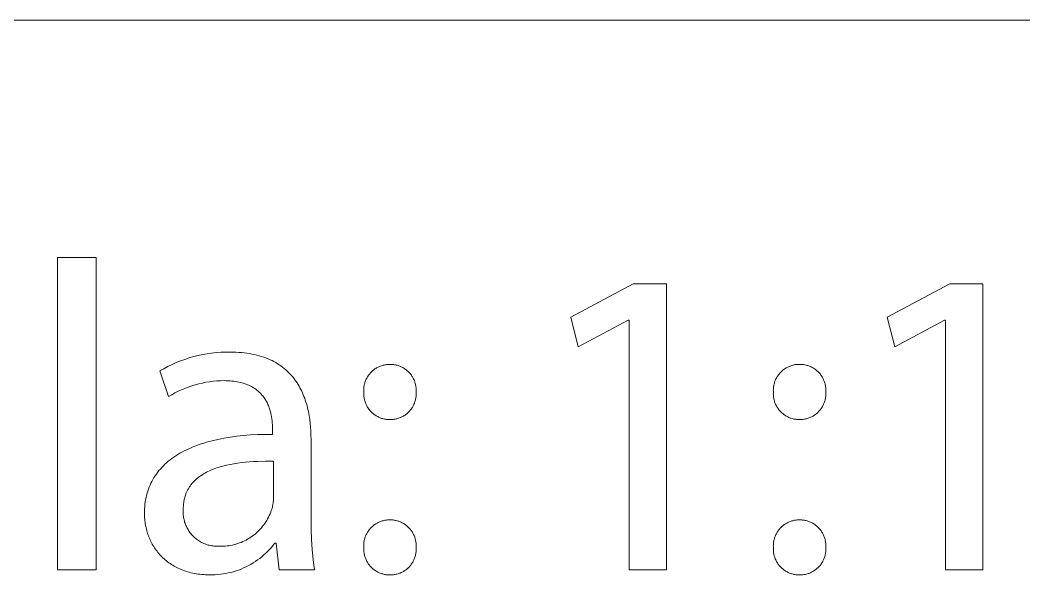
# Model space of a CAD drawing. Header units: millimetres. Extents: x -1283 to 2747, y -259 to 2557.
# Drawn here: x 2472.6 to 2564.6, y -84.3 to -33.4 of the extents above; entities that cross this region are included whole.
import ezdxf

# ---------------------------------------------------------------- set-up
doc = ezdxf.new("R2010")
doc.units = ezdxf.units.MM
doc.header["$MEASUREMENT"] = 0
doc.layers.add('Domyślny', color=7, linetype='Continuous', true_color=0x000000)

msp = doc.modelspace()

# ---------------------------------------------------------------- linework, layer by layer
at = {"layer": 'Domyślny', "color": 18, "lineweight": 15, "true_color": 0x000000}
for p, q in [((1223.933, -33.407), (2746.981, -33.407)), ((2476.013, -55.159), (2479.569, -55.159)), ((2476.013, -83.812), (2476.013, -55.159)), ((2479.569, -55.159), (2479.569, -83.812)), ((2523.049, -60.648), (2528.767, -57.588)), ((2528.767, -57.588), (2531.8, -57.588)), ((2531.8, -57.588), (2531.8, -83.812)), ((2552.041, -60.648), (2557.758, -57.588)), ((2557.758, -57.588), (2560.791, -57.588)), ((2560.791, -57.588), (2560.791, -83.812)), ((2523.734, -63.372), (2523.049, -60.648)), ((2552.725, -63.372), (2552.041, -60.648)), ((2528.297, -60.903), (2523.734, -63.372)), ((2528.377, -60.903), (2528.297, -60.903)), ((2528.377, -83.812), (2528.377, -60.903)), ((2557.288, -60.903), (2552.725, -63.372)), ((2557.369, -60.903), (2557.288, -60.903)), ((2557.369, -83.812), (2557.369, -60.903)), ((2488.085, -64.374), (2488.489, -64.258)), ((2488.489, -64.258), (2488.896, -64.155)), ((2488.896, -64.155), (2489.306, -64.067)), ((2489.306, -64.067), (2489.719, -63.993)), ((2489.719, -63.993), (2490.135, -63.933)), ((2490.135, -63.933), (2490.552, -63.888)), ((2490.552, -63.888), (2490.971, -63.857)), ((2490.971, -63.857), (2491.391, -63.841)), ((2491.391, -63.841), (2491.81, -63.839)), ((2491.81, -63.839), (2492.087, -63.842)), ((2492.087, -63.842), (2492.357, -63.851)), ((2492.357, -63.851), (2492.621, -63.866)), ((2492.621, -63.866), (2492.878, -63.886)), ((2492.878, -63.886), (2493.129, -63.912)), ((2493.129, -63.912), (2493.374, -63.944)), ((2493.374, -63.944), (2493.612, -63.98)), ((2493.612, -63.98), (2493.844, -64.022)), ((2493.844, -64.022), (2494.071, -64.07)), ((2494.071, -64.07), (2494.291, -64.122)), ((2494.291, -64.122), (2494.506, -64.179)), ((2494.506, -64.179), (2494.714, -64.242)), ((2494.714, -64.242), (2494.917, -64.309)), ((2494.917, -64.309), (2495.114, -64.381)), ((2485.772, -65.36), (2486.143, -65.163)), ((2486.143, -65.163), (2486.52, -64.978)), ((2486.52, -64.978), (2486.903, -64.807)), ((2486.903, -64.807), (2487.292, -64.649)), ((2487.292, -64.649), (2487.686, -64.505)), ((2487.686, -64.505), (2488.085, -64.374)), ((2495.114, -64.381), (2495.306, -64.457)), ((2495.306, -64.457), (2495.492, -64.538)), ((2495.492, -64.538), (2495.672, -64.624)), ((2495.672, -64.624), (2495.847, -64.713)), ((2495.847, -64.713), (2496.017, -64.807)), ((2496.017, -64.807), (2496.181, -64.905)), ((2496.181, -64.905), (2496.34, -65.007)), ((2496.34, -65.007), (2496.494, -65.113)), ((2496.494, -65.113), (2496.643, -65.223)), ((2496.643, -65.223), (2496.787, -65.337)), ((2505.243, -65.297), (2505.314, -65.256)), ((2505.314, -65.256), (2505.387, -65.218)), ((2505.387, -65.218), (2505.461, -65.183)), ((2505.461, -65.183), (2505.536, -65.15)), ((2505.536, -65.15), (2505.612, -65.119)), ((2505.612, -65.119), (2505.689, -65.092)), ((2505.689, -65.092), (2505.767, -65.067)), ((2505.767, -65.067), (2505.846, -65.044)), ((2505.846, -65.044), (2505.926, -65.025)), ((2505.926, -65.025), (2506.006, -65.008)), ((2506.006, -65.008), (2506.087, -64.994)), ((2506.087, -64.994), (2506.168, -64.982)), ((2506.168, -64.982), (2506.249, -64.974)), ((2506.249, -64.974), (2506.331, -64.968)), ((2506.331, -64.968), (2506.413, -64.965)), ((2506.413, -64.965), (2506.495, -64.965)), ((2506.495, -64.965), (2506.576, -64.966)), ((2506.576, -64.966), (2506.658, -64.97)), ((2506.658, -64.97), (2506.739, -64.976)), ((2506.739, -64.976), (2506.82, -64.985)), ((2506.82, -64.985), (2506.9, -64.997)), ((2506.9, -64.997), (2506.98, -65.012)), ((2506.98, -65.012), (2507.059, -65.03)), ((2507.059, -65.03), (2507.138, -65.05)), ((2507.138, -65.05), (2507.216, -65.073)), ((2507.216, -65.073), (2507.293, -65.098)), ((2507.293, -65.098), (2507.37, -65.126)), ((2507.37, -65.126), (2507.445, -65.157)), ((2507.445, -65.157), (2507.519, -65.19)), ((2507.519, -65.19), (2507.592, -65.226)), ((2507.592, -65.226), (2507.664, -65.265)), ((2507.664, -65.265), (2507.734, -65.306)), ((2542.774, -65.293), (2542.845, -65.253)), ((2542.845, -65.253), (2542.918, -65.215)), ((2542.918, -65.215), (2542.993, -65.179)), ((2542.993, -65.179), (2543.068, -65.146)), ((2543.068, -65.146), (2543.145, -65.116)), ((2543.145, -65.116), (2543.222, -65.089)), ((2543.222, -65.089), (2543.3, -65.064)), ((2543.3, -65.064), (2543.38, -65.042)), ((2543.38, -65.042), (2543.46, -65.022)), ((2543.46, -65.022), (2543.54, -65.006)), ((2543.54, -65.006), (2543.621, -64.992)), ((2543.621, -64.992), (2543.703, -64.981)), ((2543.703, -64.981), (2543.785, -64.973)), ((2543.785, -64.973), (2543.867, -64.968)), ((2543.867, -64.968), (2543.949, -64.965)), ((2543.949, -64.965), (2544.031, -64.965)), ((2544.031, -64.965), (2544.114, -64.967)), ((2544.114, -64.967), (2544.197, -64.971)), ((2544.197, -64.971), (2544.279, -64.978)), ((2544.279, -64.978), (2544.362, -64.988)), ((2544.362, -64.988), (2544.444, -65.001)), ((2544.444, -65.001), (2544.525, -65.017)), ((2544.525, -65.017), (2544.606, -65.036)), ((2544.606, -65.036), (2544.686, -65.057)), ((2544.686, -65.057), (2544.765, -65.081)), ((2544.765, -65.081), (2544.843, -65.108)), ((2544.843, -65.108), (2544.921, -65.138)), ((2544.921, -65.138), (2544.997, -65.17)), ((2544.997, -65.17), (2545.072, -65.205)), ((2545.072, -65.205), (2545.146, -65.242)), ((2545.146, -65.242), (2545.219, -65.283)), ((2545.219, -65.283), (2545.29, -65.325)), ((2485.409, -65.571), (2485.772, -65.36)), ((2486.201, -67.919), (2485.409, -65.571)), ((2496.787, -65.337), (2496.926, -65.454)), ((2496.926, -65.454), (2497.061, -65.575)), ((2497.061, -65.575), (2497.19, -65.699)), ((2497.19, -65.699), (2497.315, -65.827)), ((2497.315, -65.827), (2497.435, -65.958)), ((2497.435, -65.958), (2497.55, -66.092)), ((2497.55, -66.092), (2497.661, -66.229)), ((2504.349, -66.235), (2504.389, -66.163)), ((2504.389, -66.163), (2504.431, -66.093)), ((2504.431, -66.093), (2504.475, -66.024)), ((2504.475, -66.024), (2504.522, -65.956)), ((2504.522, -65.956), (2504.571, -65.89)), ((2504.571, -65.89), (2504.622, -65.826)), ((2504.622, -65.826), (2504.675, -65.764)), ((2504.675, -65.764), (2504.731, -65.704)), ((2504.731, -65.704), (2504.789, -65.645)), ((2504.789, -65.645), (2504.848, -65.589)), ((2504.848, -65.589), (2504.91, -65.535)), ((2504.91, -65.535), (2504.973, -65.483)), ((2504.973, -65.483), (2505.038, -65.433)), ((2505.038, -65.433), (2505.105, -65.385)), ((2505.105, -65.385), (2505.173, -65.34)), ((2505.173, -65.34), (2505.243, -65.297)), ((2507.734, -65.306), (2507.803, -65.349)), ((2507.803, -65.349), (2507.87, -65.394)), ((2507.87, -65.394), (2507.936, -65.442)), ((2507.936, -65.442), (2508, -65.492)), ((2508, -65.492), (2508.063, -65.544)), ((2508.063, -65.544), (2508.123, -65.599)), ((2508.123, -65.599), (2508.182, -65.655)), ((2508.182, -65.655), (2508.238, -65.714)), ((2508.238, -65.714), (2508.293, -65.774)), ((2508.293, -65.774), (2508.345, -65.836)), ((2508.345, -65.836), (2508.395, -65.9)), ((2508.395, -65.9), (2508.444, -65.966)), ((2508.444, -65.966), (2508.489, -66.033)), ((2508.489, -66.033), (2508.533, -66.102)), ((2508.533, -66.102), (2508.574, -66.172)), ((2508.574, -66.172), (2508.612, -66.243)), ((2541.875, -66.231), (2541.915, -66.159)), ((2541.915, -66.159), (2541.957, -66.089)), ((2541.957, -66.089), (2542.002, -66.02)), ((2542.002, -66.02), (2542.049, -65.952)), ((2542.049, -65.952), (2542.098, -65.887)), ((2542.098, -65.887), (2542.15, -65.822)), ((2542.15, -65.822), (2542.203, -65.76)), ((2542.203, -65.76), (2542.259, -65.7)), ((2542.259, -65.7), (2542.317, -65.641)), ((2542.317, -65.641), (2542.377, -65.585)), ((2542.377, -65.585), (2542.439, -65.531)), ((2542.439, -65.531), (2542.502, -65.479)), ((2542.502, -65.479), (2542.568, -65.429)), ((2542.568, -65.429), (2542.635, -65.381)), ((2542.635, -65.381), (2542.703, -65.336)), ((2542.703, -65.336), (2542.774, -65.293)), ((2545.29, -65.325), (2545.359, -65.37)), ((2545.359, -65.37), (2545.427, -65.418)), ((2545.427, -65.418), (2545.494, -65.467)), ((2545.494, -65.467), (2545.558, -65.519)), ((2545.558, -65.519), (2545.621, -65.574)), ((2545.621, -65.574), (2545.682, -65.63)), ((2545.682, -65.63), (2545.74, -65.689)), ((2545.74, -65.689), (2545.797, -65.749)), ((2545.797, -65.749), (2545.852, -65.811)), ((2545.852, -65.811), (2545.904, -65.876)), ((2545.904, -65.876), (2545.954, -65.942)), ((2545.954, -65.942), (2546.002, -66.01)), ((2546.002, -66.01), (2546.047, -66.079)), ((2546.047, -66.079), (2546.09, -66.15)), ((2546.09, -66.15), (2546.13, -66.222)), ((2488.006, -67.045), (2487.693, -67.165)), ((2488.323, -66.936), (2488.006, -67.045)), ((2488.643, -66.838), (2488.323, -66.936)), ((2488.967, -66.751), (2488.643, -66.838)), ((2489.293, -66.675), (2488.967, -66.751)), ((2489.621, -66.61), (2489.293, -66.675)), ((2489.952, -66.557), (2489.621, -66.61)), ((2490.284, -66.515), (2489.952, -66.557)), ((2490.618, -66.484), (2490.284, -66.515)), ((2490.952, -66.464), (2490.618, -66.484)), ((2491.287, -66.456), (2490.952, -66.464)), ((2491.472, -66.459), (2491.287, -66.456)), ((2491.652, -66.465), (2491.472, -66.459)), ((2491.826, -66.475), (2491.652, -66.465)), ((2491.996, -66.49), (2491.826, -66.475)), ((2492.161, -66.508), (2491.996, -66.49)), ((2492.321, -66.53), (2492.161, -66.508)), ((2492.476, -66.555), (2492.321, -66.53)), ((2492.626, -66.585), (2492.476, -66.555)), ((2492.772, -66.618), (2492.626, -66.585)), ((2492.913, -66.654), (2492.772, -66.618)), ((2493.05, -66.693), (2492.913, -66.654)), ((2493.182, -66.736), (2493.05, -66.693)), ((2493.31, -66.782), (2493.182, -66.736)), ((2493.434, -66.83), (2493.31, -66.782)), ((2493.553, -66.882), (2493.434, -66.83)), ((2493.668, -66.937), (2493.553, -66.882)), ((2493.779, -66.994), (2493.668, -66.937)), ((2493.887, -67.054), (2493.779, -66.994)), ((2493.99, -67.116), (2493.887, -67.054)), ((2494.089, -67.181), (2493.99, -67.116)), ((2497.661, -66.229), (2497.767, -66.369)), ((2497.767, -66.369), (2497.869, -66.512)), ((2497.869, -66.512), (2497.967, -66.658)), ((2497.967, -66.658), (2498.061, -66.806)), ((2498.061, -66.806), (2498.15, -66.957)), ((2498.15, -66.957), (2498.236, -67.111)), ((2498.236, -67.111), (2498.317, -67.267)), ((2504.08, -67.174), (2504.088, -67.092)), ((2504.088, -67.092), (2504.098, -67.011)), ((2504.098, -67.011), (2504.111, -66.93)), ((2504.111, -66.93), (2504.127, -66.85)), ((2504.127, -66.85), (2504.145, -66.77)), ((2504.145, -66.77), (2504.166, -66.691)), ((2504.166, -66.691), (2504.19, -66.612)), ((2504.19, -66.612), (2504.217, -66.535)), ((2504.217, -66.535), (2504.246, -66.458)), ((2504.246, -66.458), (2504.278, -66.382)), ((2504.278, -66.382), (2504.312, -66.308)), ((2504.312, -66.308), (2504.349, -66.235)), ((2508.612, -66.243), (2508.649, -66.316)), ((2508.649, -66.316), (2508.682, -66.39)), ((2508.682, -66.39), (2508.713, -66.465)), ((2508.713, -66.465), (2508.742, -66.542)), ((2508.742, -66.542), (2508.767, -66.619)), ((2508.767, -66.619), (2508.79, -66.697)), ((2508.79, -66.697), (2508.811, -66.775)), ((2508.811, -66.775), (2508.829, -66.855)), ((2508.829, -66.855), (2508.844, -66.935)), ((2508.844, -66.935), (2508.856, -67.015)), ((2508.856, -67.015), (2508.865, -67.096)), ((2508.865, -67.096), (2508.872, -67.177)), ((2541.604, -67.173), (2541.611, -67.091)), ((2541.611, -67.091), (2541.621, -67.01)), ((2541.621, -67.01), (2541.634, -66.928)), ((2541.634, -66.928), (2541.65, -66.848)), ((2541.65, -66.848), (2541.669, -66.768)), ((2541.669, -66.768), (2541.69, -66.688)), ((2541.69, -66.688), (2541.714, -66.61)), ((2541.714, -66.61), (2541.741, -66.532)), ((2541.741, -66.532), (2541.771, -66.455)), ((2541.771, -66.455), (2541.803, -66.379)), ((2541.803, -66.379), (2541.838, -66.305)), ((2541.838, -66.305), (2541.875, -66.231)), ((2546.13, -66.222), (2546.168, -66.296)), ((2546.168, -66.296), (2546.203, -66.371)), ((2546.203, -66.371), (2546.236, -66.447)), ((2546.236, -66.447), (2546.266, -66.525)), ((2546.266, -66.525), (2546.293, -66.603)), ((2546.293, -66.603), (2546.317, -66.682)), ((2546.317, -66.682), (2546.339, -66.762)), ((2546.339, -66.762), (2546.358, -66.843)), ((2546.358, -66.843), (2546.374, -66.924)), ((2546.374, -66.924), (2546.387, -67.006)), ((2546.387, -67.006), (2546.398, -67.088)), ((2546.398, -67.088), (2546.405, -67.171)), ((2486.488, -67.748), (2486.201, -67.919)), ((2486.782, -67.587), (2486.488, -67.748)), ((2487.081, -67.436), (2486.782, -67.587)), ((2487.385, -67.295), (2487.081, -67.436)), ((2487.693, -67.165), (2487.385, -67.295)), ((2494.185, -67.248), (2494.089, -67.181)), ((2494.277, -67.318), (2494.185, -67.248)), ((2494.365, -67.389), (2494.277, -67.318)), ((2494.45, -67.463), (2494.365, -67.389)), ((2494.531, -67.538), (2494.45, -67.463)), ((2494.609, -67.616), (2494.531, -67.538)), ((2494.683, -67.695), (2494.609, -67.616)), ((2494.755, -67.776), (2494.683, -67.695)), ((2494.823, -67.858), (2494.755, -67.776)), ((2494.887, -67.942), (2494.823, -67.858)), ((2494.949, -68.027), (2494.887, -67.942)), ((2495.008, -68.114), (2494.949, -68.027)), ((2498.317, -67.267), (2498.394, -67.425)), ((2498.394, -67.425), (2498.468, -67.585)), ((2498.468, -67.585), (2498.537, -67.748)), ((2498.537, -67.748), (2498.603, -67.912)), ((2498.603, -67.912), (2498.665, -68.078)), ((2504.074, -67.338), (2504.076, -67.256)), ((2504.075, -67.42), (2504.074, -67.338)), ((2504.079, -67.502), (2504.075, -67.42)), ((2504.075, -67.668), (2504.076, -67.585)), ((2504.077, -67.75), (2504.075, -67.668)), ((2504.076, -67.256), (2504.08, -67.174)), ((2504.076, -67.585), (2504.079, -67.502)), ((2504.082, -67.833), (2504.077, -67.75)), ((2504.09, -67.916), (2504.082, -67.833)), ((2504.101, -67.998), (2504.09, -67.916)), ((2504.115, -68.08), (2504.101, -67.998)), ((2508.856, -67.991), (2508.843, -68.072)), ((2508.865, -67.91), (2508.856, -67.991)), ((2508.872, -67.829), (2508.865, -67.91)), ((2508.875, -67.421), (2508.871, -67.502)), ((2508.871, -67.502), (2508.875, -67.584)), ((2508.872, -67.177), (2508.876, -67.258)), ((2508.876, -67.747), (2508.872, -67.829)), ((2508.877, -67.339), (2508.875, -67.421)), ((2508.875, -67.584), (2508.877, -67.665)), ((2508.876, -67.258), (2508.877, -67.339)), ((2508.877, -67.665), (2508.876, -67.747)), ((2541.597, -67.338), (2541.599, -67.255)), ((2541.598, -67.42), (2541.597, -67.338)), ((2541.597, -67.667), (2541.598, -67.584)), ((2541.6, -67.75), (2541.597, -67.667)), ((2541.602, -67.502), (2541.598, -67.42)), ((2541.598, -67.584), (2541.602, -67.502)), ((2541.599, -67.255), (2541.604, -67.173)), ((2541.604, -67.832), (2541.6, -67.75)), ((2541.612, -67.914), (2541.604, -67.832)), ((2541.623, -67.996), (2541.612, -67.914)), ((2541.636, -68.078), (2541.623, -67.996)), ((2546.387, -67.993), (2546.374, -68.074)), ((2546.398, -67.912), (2546.387, -67.993)), ((2546.405, -67.83), (2546.398, -67.912)), ((2546.405, -67.171), (2546.41, -67.253)), ((2546.41, -67.748), (2546.405, -67.83)), ((2546.411, -67.419), (2546.407, -67.502)), ((2546.407, -67.502), (2546.41, -67.584)), ((2546.41, -67.253), (2546.412, -67.336)), ((2546.41, -67.584), (2546.411, -67.666)), ((2546.411, -67.666), (2546.41, -67.748)), ((2546.412, -67.336), (2546.411, -67.419)), ((2495.064, -68.202), (2495.008, -68.114)), ((2495.117, -68.29), (2495.064, -68.202)), ((2495.167, -68.38), (2495.117, -68.29)), ((2495.214, -68.471), (2495.167, -68.38)), ((2495.259, -68.562), (2495.214, -68.471)), ((2495.301, -68.654), (2495.259, -68.562)), ((2495.341, -68.747), (2495.301, -68.654)), ((2495.378, -68.84), (2495.341, -68.747)), ((2495.413, -68.934), (2495.378, -68.84)), ((2495.446, -69.028), (2495.413, -68.934)), ((2498.665, -68.078), (2498.724, -68.246)), ((2498.724, -68.246), (2498.779, -68.416)), ((2498.779, -68.416), (2498.83, -68.588)), ((2498.83, -68.588), (2498.879, -68.761)), ((2498.879, -68.761), (2498.923, -68.935)), ((2498.923, -68.935), (2498.965, -69.111)), ((2504.131, -68.161), (2504.115, -68.08)), ((2504.15, -68.241), (2504.131, -68.161)), ((2504.173, -68.321), (2504.15, -68.241)), ((2504.197, -68.4), (2504.173, -68.321)), ((2504.225, -68.479), (2504.197, -68.4)), ((2504.255, -68.556), (2504.225, -68.479)), ((2504.288, -68.632), (2504.255, -68.556)), ((2504.324, -68.707), (2504.288, -68.632)), ((2504.362, -68.78), (2504.324, -68.707)), ((2504.403, -68.852), (2504.362, -68.78)), ((2504.446, -68.923), (2504.403, -68.852)), ((2504.492, -68.992), (2504.446, -68.923)), ((2508.528, -68.908), (2508.484, -68.977)), ((2508.569, -68.838), (2508.528, -68.908)), ((2508.609, -68.766), (2508.569, -68.838)), ((2508.645, -68.693), (2508.609, -68.766)), ((2508.679, -68.619), (2508.645, -68.693)), ((2508.711, -68.543), (2508.679, -68.619)), ((2508.74, -68.467), (2508.711, -68.543)), ((2508.766, -68.39), (2508.74, -68.467)), ((2508.789, -68.311), (2508.766, -68.39)), ((2508.81, -68.232), (2508.789, -68.311)), ((2508.828, -68.152), (2508.81, -68.232)), ((2508.843, -68.072), (2508.828, -68.152)), ((2541.653, -68.159), (2541.636, -68.078)), ((2541.672, -68.239), (2541.653, -68.159)), ((2541.694, -68.319), (2541.672, -68.239)), ((2541.718, -68.398), (2541.694, -68.319)), ((2541.746, -68.476), (2541.718, -68.398)), ((2541.776, -68.553), (2541.746, -68.476)), ((2541.808, -68.629), (2541.776, -68.553)), ((2541.844, -68.703), (2541.808, -68.629)), ((2541.882, -68.777), (2541.844, -68.703)), ((2541.922, -68.849), (2541.882, -68.777)), ((2541.965, -68.919), (2541.922, -68.849)), ((2542.011, -68.988), (2541.965, -68.919)), ((2546.051, -68.912), (2546.006, -68.98)), ((2546.093, -68.841), (2546.051, -68.912)), ((2546.133, -68.769), (2546.093, -68.841)), ((2546.17, -68.696), (2546.133, -68.769)), ((2546.205, -68.622), (2546.17, -68.696)), ((2546.237, -68.546), (2546.205, -68.622)), ((2546.267, -68.47), (2546.237, -68.546)), ((2546.294, -68.392), (2546.267, -68.47)), ((2546.318, -68.314), (2546.294, -68.392)), ((2546.339, -68.235), (2546.318, -68.314)), ((2546.358, -68.155), (2546.339, -68.235)), ((2546.374, -68.074), (2546.358, -68.155)), ((2495.476, -69.122), (2495.446, -69.028)), ((2495.504, -69.217), (2495.476, -69.122)), ((2495.531, -69.311), (2495.504, -69.217)), ((2495.555, -69.405), (2495.531, -69.311)), ((2495.577, -69.499), (2495.555, -69.405)), ((2495.597, -69.593), (2495.577, -69.499)), ((2495.633, -69.78), (2495.597, -69.593)), ((2495.662, -69.964), (2495.633, -69.78)), ((2498.965, -69.111), (2499.003, -69.288)), ((2499.003, -69.288), (2499.039, -69.466)), ((2499.039, -69.466), (2499.071, -69.645)), ((2499.071, -69.645), (2499.127, -70.006)), ((2504.54, -69.06), (2504.492, -68.992)), ((2504.59, -69.126), (2504.54, -69.06)), ((2504.643, -69.19), (2504.59, -69.126)), ((2504.698, -69.252), (2504.643, -69.19)), ((2504.755, -69.312), (2504.698, -69.252)), ((2504.814, -69.37), (2504.755, -69.312)), ((2504.875, -69.426), (2504.814, -69.37)), ((2504.938, -69.48), (2504.875, -69.426)), ((2505.003, -69.532), (2504.938, -69.48)), ((2505.069, -69.581), (2505.003, -69.532)), ((2505.138, -69.628), (2505.069, -69.581)), ((2505.207, -69.673), (2505.138, -69.628)), ((2505.279, -69.715), (2505.207, -69.673)), ((2505.352, -69.755), (2505.279, -69.715)), ((2505.426, -69.792), (2505.352, -69.755)), ((2505.501, -69.826), (2505.426, -69.792)), ((2505.578, -69.858), (2505.501, -69.826)), ((2505.655, -69.887), (2505.578, -69.858)), ((2505.734, -69.914), (2505.655, -69.887)), ((2507.35, -69.877), (2507.273, -69.904)), ((2507.426, -69.847), (2507.35, -69.877)), ((2507.501, -69.814), (2507.426, -69.847)), ((2507.575, -69.779), (2507.501, -69.814)), ((2507.647, -69.742), (2507.575, -69.779)), ((2507.718, -69.701), (2507.647, -69.742)), ((2507.788, -69.659), (2507.718, -69.701)), ((2507.856, -69.614), (2507.788, -69.659)), ((2507.923, -69.566), (2507.856, -69.614)), ((2507.988, -69.516), (2507.923, -69.566)), ((2508.051, -69.465), (2507.988, -69.516)), ((2508.112, -69.41), (2508.051, -69.465)), ((2508.171, -69.354), (2508.112, -69.41)), ((2508.229, -69.296), (2508.171, -69.354)), ((2508.284, -69.236), (2508.229, -69.296)), ((2508.337, -69.174), (2508.284, -69.236)), ((2508.388, -69.11), (2508.337, -69.174)), ((2508.437, -69.044), (2508.388, -69.11)), ((2508.484, -68.977), (2508.437, -69.044)), ((2542.058, -69.056), (2542.011, -68.988)), ((2542.108, -69.122), (2542.058, -69.056)), ((2542.161, -69.186), (2542.108, -69.122)), ((2542.215, -69.248), (2542.161, -69.186)), ((2542.272, -69.308), (2542.215, -69.248)), ((2542.331, -69.366), (2542.272, -69.308)), ((2542.391, -69.422), (2542.331, -69.366)), ((2542.454, -69.476), (2542.391, -69.422)), ((2542.518, -69.528), (2542.454, -69.476)), ((2542.584, -69.577), (2542.518, -69.528)), ((2542.652, -69.624), (2542.584, -69.577)), ((2542.722, -69.669), (2542.652, -69.624)), ((2542.793, -69.711), (2542.722, -69.669)), ((2542.865, -69.751), (2542.793, -69.711)), ((2542.939, -69.788), (2542.865, -69.751)), ((2543.014, -69.823), (2542.939, -69.788)), ((2543.09, -69.855), (2543.014, -69.823)), ((2543.167, -69.884), (2543.09, -69.855)), ((2543.246, -69.911), (2543.167, -69.884)), ((2544.863, -69.879), (2544.786, -69.906)), ((2544.939, -69.849), (2544.863, -69.879)), ((2545.015, -69.816), (2544.939, -69.849)), ((2545.089, -69.781), (2545.015, -69.816)), ((2545.162, -69.744), (2545.089, -69.781)), ((2545.234, -69.704), (2545.162, -69.744)), ((2545.304, -69.661), (2545.234, -69.704)), ((2545.373, -69.616), (2545.304, -69.661)), ((2545.44, -69.569), (2545.373, -69.616)), ((2545.505, -69.519), (2545.44, -69.569)), ((2545.569, -69.467), (2545.505, -69.519)), ((2545.631, -69.413), (2545.569, -69.467)), ((2545.691, -69.357), (2545.631, -69.413)), ((2545.748, -69.299), (2545.691, -69.357)), ((2545.804, -69.239), (2545.748, -69.299)), ((2545.858, -69.177), (2545.804, -69.239)), ((2545.91, -69.113), (2545.858, -69.177)), ((2545.959, -69.048), (2545.91, -69.113)), ((2546.006, -68.98), (2545.959, -69.048)), ((2495.685, -70.145), (2495.662, -69.964)), ((2495.702, -70.322), (2495.685, -70.145)), ((2495.715, -70.495), (2495.702, -70.322)), ((2495.723, -70.663), (2495.715, -70.495)), ((2495.728, -70.825), (2495.723, -70.663)), ((2499.127, -70.006), (2499.171, -70.369)), ((2499.171, -70.369), (2499.204, -70.735)), ((2499.204, -70.735), (2499.227, -71.102)), ((2505.813, -69.937), (2505.734, -69.914)), ((2505.893, -69.958), (2505.813, -69.937)), ((2505.974, -69.976), (2505.893, -69.958)), ((2506.056, -69.992), (2505.974, -69.976)), ((2506.138, -70.004), (2506.056, -69.992)), ((2506.22, -70.014), (2506.138, -70.004)), ((2506.303, -70.02), (2506.22, -70.014)), ((2506.385, -70.024), (2506.303, -70.02)), ((2506.468, -70.025), (2506.385, -70.024)), ((2506.55, -70.026), (2506.468, -70.025)), ((2506.632, -70.023), (2506.55, -70.026)), ((2506.713, -70.018), (2506.632, -70.023)), ((2506.795, -70.01), (2506.713, -70.018)), ((2506.876, -70), (2506.795, -70.01)), ((2506.956, -69.986), (2506.876, -70)), ((2507.036, -69.97), (2506.956, -69.986)), ((2507.116, -69.951), (2507.036, -69.97)), ((2507.195, -69.929), (2507.116, -69.951)), ((2507.273, -69.904), (2507.195, -69.929)), ((2543.325, -69.935), (2543.246, -69.911)), ((2543.405, -69.956), (2543.325, -69.935)), ((2543.485, -69.974), (2543.405, -69.956)), ((2543.566, -69.99), (2543.485, -69.974)), ((2543.648, -70.003), (2543.566, -69.99)), ((2543.73, -70.013), (2543.648, -70.003)), ((2543.812, -70.02), (2543.73, -70.013)), ((2543.895, -70.024), (2543.812, -70.02)), ((2543.977, -70.025), (2543.895, -70.024)), ((2544.06, -70.026), (2543.977, -70.025)), ((2544.142, -70.024), (2544.06, -70.026)), ((2544.224, -70.019), (2544.142, -70.024)), ((2544.305, -70.011), (2544.224, -70.019)), ((2544.387, -70), (2544.305, -70.011)), ((2544.468, -69.987), (2544.387, -70)), ((2544.548, -69.971), (2544.468, -69.987)), ((2544.628, -69.952), (2544.548, -69.971)), ((2544.707, -69.93), (2544.628, -69.952)), ((2544.786, -69.906), (2544.707, -69.93)), ((2490.718, -71.837), (2491.274, -71.728)), ((2491.274, -71.728), (2491.85, -71.633)), ((2491.85, -71.633), (2492.446, -71.554)), ((2492.446, -71.554), (2493.063, -71.489)), ((2493.063, -71.489), (2493.7, -71.439)), ((2493.7, -71.439), (2494.357, -71.405)), ((2494.357, -71.405), (2495.033, -71.386)), ((2495.033, -71.386), (2495.729, -71.382)), ((2495.729, -70.979), (2495.728, -70.825)), ((2495.729, -71.382), (2495.729, -70.979)), ((2499.227, -71.102), (2499.241, -71.47)), ((2499.241, -71.47), (2499.245, -71.838)), ((2488.038, -72.697), (2488.255, -72.601)), ((2488.255, -72.601), (2488.477, -72.508)), ((2488.477, -72.508), (2488.705, -72.419)), ((2488.705, -72.419), (2488.938, -72.334)), ((2488.938, -72.334), (2489.177, -72.252)), ((2489.177, -72.252), (2489.42, -72.174)), ((2489.42, -72.174), (2489.669, -72.099)), ((2489.669, -72.099), (2489.924, -72.028)), ((2489.924, -72.028), (2490.183, -71.961)), ((2490.183, -71.961), (2490.718, -71.837)), ((2499.245, -71.838), (2499.245, -79.139)), ((2486.498, -73.592), (2486.671, -73.468)), ((2486.671, -73.468), (2486.85, -73.348)), ((2486.85, -73.348), (2487.034, -73.23)), ((2487.034, -73.23), (2487.224, -73.117)), ((2487.224, -73.117), (2487.419, -73.007)), ((2487.419, -73.007), (2487.62, -72.9)), ((2487.62, -72.9), (2487.826, -72.797)), ((2487.826, -72.797), (2488.038, -72.697)), ((2485.443, -74.557), (2485.577, -74.409)), ((2485.577, -74.409), (2485.717, -74.264)), ((2485.717, -74.264), (2485.862, -74.123)), ((2485.862, -74.123), (2486.012, -73.985)), ((2486.012, -73.985), (2486.169, -73.851)), ((2486.169, -73.851), (2486.331, -73.72)), ((2486.331, -73.72), (2486.498, -73.592)), ((2490.529, -74.483), (2490.377, -74.538)), ((2490.684, -74.43), (2490.529, -74.483)), ((2490.842, -74.38), (2490.684, -74.43)), ((2491.002, -74.333), (2490.842, -74.38)), ((2491.164, -74.288), (2491.002, -74.333)), ((2491.495, -74.206), (2491.164, -74.288)), ((2491.834, -74.134), (2491.495, -74.206)), ((2492.18, -74.071), (2491.834, -74.134)), ((2492.531, -74.017), (2492.18, -74.071)), ((2492.887, -73.971), (2492.531, -74.017)), ((2493.248, -73.933), (2492.887, -73.971)), ((2493.611, -73.902), (2493.248, -73.933)), ((2493.977, -73.878), (2493.611, -73.902)), ((2494.345, -73.861), (2493.977, -73.878)), ((2495.08, -73.846), (2494.345, -73.861)), ((2495.81, -73.851), (2495.08, -73.846)), ((2495.81, -77.233), (2495.81, -73.851)), ((2484.762, -75.515), (2484.861, -75.347)), ((2484.861, -75.347), (2484.966, -75.182)), ((2484.966, -75.182), (2485.077, -75.021)), ((2485.077, -75.021), (2485.193, -74.863)), ((2485.193, -74.863), (2485.316, -74.708)), ((2485.316, -74.708), (2485.443, -74.557)), ((2488.846, -75.387), (2488.79, -75.433)), ((2488.902, -75.341), (2488.846, -75.387)), ((2489.019, -75.252), (2488.902, -75.341)), ((2489.139, -75.167), (2489.019, -75.252)), ((2489.263, -75.085), (2489.139, -75.167)), ((2489.391, -75.006), (2489.263, -75.085)), ((2489.522, -74.93), (2489.391, -75.006)), ((2489.657, -74.857), (2489.522, -74.93)), ((2489.795, -74.787), (2489.657, -74.857)), ((2489.936, -74.721), (2489.795, -74.787)), ((2490.08, -74.657), (2489.936, -74.721)), ((2490.227, -74.596), (2490.08, -74.657)), ((2490.377, -74.538), (2490.227, -74.596)), ((2484.355, -76.404), (2484.425, -76.22)), ((2484.425, -76.22), (2484.5, -76.039)), ((2484.5, -76.039), (2484.582, -75.861)), ((2484.582, -75.861), (2484.669, -75.686)), ((2484.669, -75.686), (2484.762, -75.515)), ((2488.046, -76.298), (2488.01, -76.36)), ((2488.084, -76.237), (2488.046, -76.298)), ((2488.123, -76.177), (2488.084, -76.237)), ((2488.163, -76.118), (2488.123, -76.177)), ((2488.204, -76.06), (2488.163, -76.118)), ((2488.247, -76.002), (2488.204, -76.06)), ((2488.291, -75.946), (2488.247, -76.002)), ((2488.336, -75.891), (2488.291, -75.946)), ((2488.382, -75.836), (2488.336, -75.891)), ((2488.429, -75.783), (2488.382, -75.836)), ((2488.477, -75.73), (2488.429, -75.783)), ((2488.527, -75.678), (2488.477, -75.73)), ((2488.577, -75.628), (2488.527, -75.678)), ((2488.629, -75.578), (2488.577, -75.628)), ((2488.682, -75.529), (2488.629, -75.578)), ((2488.735, -75.48), (2488.682, -75.529)), ((2488.79, -75.433), (2488.735, -75.48)), ((2484.097, -77.374), (2484.136, -77.173)), ((2484.136, -77.173), (2484.182, -76.976)), ((2484.182, -76.976), (2484.234, -76.782)), ((2484.234, -76.782), (2484.291, -76.591)), ((2484.291, -76.591), (2484.355, -76.404)), ((2487.674, -77.18), (2487.655, -77.255)), ((2487.694, -77.106), (2487.674, -77.18)), ((2487.716, -77.033), (2487.694, -77.106)), ((2487.739, -76.961), (2487.716, -77.033)), ((2487.764, -76.89), (2487.739, -76.961)), ((2487.79, -76.821), (2487.764, -76.89)), ((2487.817, -76.752), (2487.79, -76.821)), ((2487.846, -76.684), (2487.817, -76.752)), ((2487.876, -76.617), (2487.846, -76.684)), ((2487.908, -76.551), (2487.876, -76.617)), ((2487.94, -76.486), (2487.908, -76.551)), ((2487.974, -76.422), (2487.94, -76.486)), ((2488.01, -76.36), (2487.974, -76.422)), ((2495.806, -77.348), (2495.81, -77.233)), ((2483.998, -78.207), (2484.014, -77.994)), ((2484.014, -77.994), (2484.035, -77.784)), ((2484.035, -77.784), (2484.063, -77.577)), ((2484.063, -77.577), (2484.097, -77.374)), ((2487.546, -78.065), (2487.543, -78.152)), ((2487.543, -78.152), (2487.543, -78.24)), ((2487.55, -77.979), (2487.546, -78.065)), ((2487.555, -77.894), (2487.55, -77.979)), ((2487.562, -77.81), (2487.555, -77.894)), ((2487.571, -77.728), (2487.562, -77.81)), ((2487.581, -77.646), (2487.571, -77.728)), ((2487.593, -77.566), (2487.581, -77.646)), ((2487.606, -77.487), (2487.593, -77.566)), ((2487.621, -77.408), (2487.606, -77.487)), ((2487.637, -77.331), (2487.621, -77.408)), ((2487.655, -77.255), (2487.637, -77.331)), ((2495.644, -78.251), (2495.677, -78.141)), ((2495.677, -78.141), (2495.706, -78.03)), ((2495.706, -78.03), (2495.732, -77.918)), ((2495.732, -77.918), (2495.754, -77.805)), ((2495.754, -77.805), (2495.772, -77.691)), ((2495.772, -77.691), (2495.787, -77.577)), ((2495.787, -77.577), (2495.798, -77.463)), ((2495.798, -77.463), (2495.806, -77.348)), ((2483.986, -78.642), (2483.989, -78.423)), ((2483.988, -78.775), (2483.986, -78.642)), ((2483.992, -78.908), (2483.988, -78.775)), ((2483.989, -78.423), (2483.998, -78.207)), ((2483.999, -79.04), (2483.992, -78.908)), ((2484.01, -79.172), (2483.999, -79.04)), ((2487.536, -78.348), (2487.533, -78.456)), ((2487.533, -78.456), (2487.533, -78.564)), ((2487.533, -78.564), (2487.538, -78.673)), ((2487.543, -78.24), (2487.536, -78.348)), ((2487.538, -78.673), (2487.546, -78.781)), ((2487.546, -78.781), (2487.557, -78.888)), ((2487.557, -78.888), (2487.573, -78.996)), ((2487.573, -78.996), (2487.592, -79.102)), ((2495.272, -79.117), (2495.349, -78.97)), ((2495.349, -78.97), (2495.422, -78.821)), ((2495.422, -78.821), (2495.489, -78.67)), ((2495.489, -78.67), (2495.551, -78.516)), ((2495.551, -78.516), (2495.608, -78.361)), ((2495.608, -78.361), (2495.644, -78.251)), ((2484.023, -79.304), (2484.01, -79.172)), ((2484.039, -79.435), (2484.023, -79.304)), ((2484.059, -79.566), (2484.039, -79.435)), ((2484.081, -79.696), (2484.059, -79.566)), ((2484.106, -79.826), (2484.081, -79.696)), ((2484.134, -79.955), (2484.106, -79.826)), ((2484.165, -80.084), (2484.134, -79.955)), ((2487.592, -79.102), (2487.615, -79.208)), ((2487.615, -79.208), (2487.641, -79.313)), ((2487.641, -79.313), (2487.671, -79.417)), ((2487.671, -79.417), (2487.705, -79.52)), ((2487.705, -79.52), (2487.742, -79.622)), ((2487.742, -79.622), (2487.782, -79.723)), ((2487.782, -79.723), (2487.826, -79.822)), ((2487.826, -79.822), (2487.874, -79.919)), ((2487.874, -79.919), (2487.924, -80.015)), ((2494.596, -80.057), (2494.706, -79.933)), ((2494.706, -79.933), (2494.812, -79.805)), ((2494.812, -79.805), (2494.913, -79.674)), ((2494.913, -79.674), (2495.01, -79.539)), ((2495.01, -79.539), (2495.102, -79.402)), ((2495.102, -79.402), (2495.189, -79.261)), ((2495.189, -79.261), (2495.272, -79.117)), ((2499.245, -79.139), (2499.246, -80.076)), ((2504.675, -80.017), (2504.731, -79.956)), ((2504.731, -79.956), (2504.789, -79.898)), ((2504.789, -79.898), (2504.848, -79.842)), ((2504.848, -79.842), (2504.91, -79.787)), ((2504.91, -79.787), (2504.973, -79.735)), ((2504.973, -79.735), (2505.038, -79.685)), ((2505.038, -79.685), (2505.105, -79.638)), ((2505.105, -79.638), (2505.173, -79.592)), ((2505.173, -79.592), (2505.243, -79.549)), ((2505.243, -79.549), (2505.314, -79.509)), ((2505.314, -79.509), (2505.387, -79.471)), ((2505.387, -79.471), (2505.461, -79.435)), ((2505.461, -79.435), (2505.536, -79.402)), ((2505.536, -79.402), (2505.612, -79.372)), ((2505.612, -79.372), (2505.689, -79.344)), ((2505.689, -79.344), (2505.767, -79.319)), ((2505.767, -79.319), (2505.846, -79.297)), ((2505.846, -79.297), (2505.926, -79.277)), ((2505.926, -79.277), (2506.006, -79.26)), ((2506.006, -79.26), (2506.087, -79.246)), ((2506.087, -79.246), (2506.168, -79.235)), ((2506.168, -79.235), (2506.249, -79.227)), ((2506.249, -79.227), (2506.331, -79.221)), ((2506.331, -79.221), (2506.413, -79.218)), ((2506.413, -79.218), (2506.495, -79.218)), ((2506.495, -79.218), (2506.576, -79.219)), ((2506.576, -79.219), (2506.658, -79.222)), ((2506.658, -79.222), (2506.739, -79.229)), ((2506.739, -79.229), (2506.82, -79.238)), ((2506.82, -79.238), (2506.9, -79.25)), ((2506.9, -79.25), (2506.98, -79.265)), ((2506.98, -79.265), (2507.059, -79.282)), ((2507.059, -79.282), (2507.138, -79.302)), ((2507.138, -79.302), (2507.216, -79.325)), ((2507.216, -79.325), (2507.293, -79.351)), ((2507.293, -79.351), (2507.37, -79.379)), ((2507.37, -79.379), (2507.445, -79.41)), ((2507.445, -79.41), (2507.519, -79.443)), ((2507.519, -79.443), (2507.592, -79.479)), ((2507.592, -79.479), (2507.664, -79.517)), ((2507.664, -79.517), (2507.734, -79.558)), ((2507.734, -79.558), (2507.803, -79.601)), ((2507.803, -79.601), (2507.87, -79.647)), ((2507.87, -79.647), (2507.936, -79.695)), ((2507.936, -79.695), (2508, -79.745)), ((2508, -79.745), (2508.063, -79.797)), ((2508.063, -79.797), (2508.123, -79.851)), ((2508.123, -79.851), (2508.182, -79.908)), ((2508.182, -79.908), (2508.238, -79.966)), ((2508.238, -79.966), (2508.293, -80.027)), ((2542.203, -80.013), (2542.259, -79.952)), ((2542.259, -79.952), (2542.317, -79.894)), ((2542.317, -79.894), (2542.377, -79.838)), ((2542.377, -79.838), (2542.439, -79.783)), ((2542.439, -79.783), (2542.502, -79.731)), ((2542.502, -79.731), (2542.568, -79.681)), ((2542.568, -79.681), (2542.635, -79.634)), ((2542.635, -79.634), (2542.703, -79.588)), ((2542.703, -79.588), (2542.774, -79.546)), ((2542.774, -79.546), (2542.845, -79.505)), ((2542.845, -79.505), (2542.918, -79.467)), ((2542.918, -79.467), (2542.993, -79.432)), ((2542.993, -79.432), (2543.068, -79.399)), ((2543.068, -79.399), (2543.145, -79.369)), ((2543.145, -79.369), (2543.222, -79.341)), ((2543.222, -79.341), (2543.3, -79.317)), ((2543.3, -79.317), (2543.38, -79.294)), ((2543.38, -79.294), (2543.46, -79.275)), ((2543.46, -79.275), (2543.54, -79.259)), ((2543.54, -79.259), (2543.621, -79.245)), ((2543.621, -79.245), (2543.703, -79.234)), ((2543.703, -79.234), (2543.785, -79.226)), ((2543.785, -79.226), (2543.867, -79.22)), ((2543.867, -79.22), (2543.949, -79.218)), ((2543.949, -79.218), (2544.031, -79.218)), ((2544.031, -79.218), (2544.114, -79.22)), ((2544.114, -79.22), (2544.197, -79.224)), ((2544.197, -79.224), (2544.279, -79.231)), ((2544.279, -79.231), (2544.362, -79.241)), ((2544.362, -79.241), (2544.444, -79.254)), ((2544.444, -79.254), (2544.525, -79.27)), ((2544.525, -79.27), (2544.606, -79.288)), ((2544.606, -79.288), (2544.686, -79.31)), ((2544.686, -79.31), (2544.765, -79.334)), ((2544.765, -79.334), (2544.843, -79.361)), ((2544.843, -79.361), (2544.921, -79.39)), ((2544.921, -79.39), (2544.997, -79.423)), ((2544.997, -79.423), (2545.072, -79.458)), ((2545.072, -79.458), (2545.146, -79.495)), ((2545.146, -79.495), (2545.219, -79.535)), ((2545.219, -79.535), (2545.29, -79.578)), ((2545.29, -79.578), (2545.359, -79.623)), ((2545.359, -79.623), (2545.427, -79.67)), ((2545.427, -79.67), (2545.494, -79.72)), ((2545.494, -79.72), (2545.558, -79.772)), ((2545.558, -79.772), (2545.621, -79.826)), ((2545.621, -79.826), (2545.682, -79.883)), ((2545.682, -79.883), (2545.74, -79.941)), ((2545.74, -79.941), (2545.797, -80.002)), ((2545.797, -80.002), (2545.852, -80.064)), ((2484.199, -80.212), (2484.165, -80.084)), ((2484.236, -80.338), (2484.199, -80.212)), ((2484.276, -80.464), (2484.236, -80.338)), ((2484.319, -80.589), (2484.276, -80.464)), ((2484.364, -80.714), (2484.319, -80.589)), ((2484.413, -80.836), (2484.364, -80.714)), ((2484.465, -80.958), (2484.413, -80.836)), ((2487.924, -80.015), (2487.978, -80.109)), ((2487.978, -80.109), (2488.036, -80.201)), ((2488.036, -80.201), (2488.096, -80.291)), ((2488.096, -80.291), (2488.159, -80.379)), ((2488.159, -80.379), (2488.226, -80.464)), ((2488.226, -80.464), (2488.295, -80.547)), ((2488.295, -80.547), (2488.367, -80.628)), ((2488.367, -80.628), (2488.442, -80.707)), ((2488.442, -80.707), (2488.519, -80.782)), ((2488.519, -80.782), (2488.599, -80.855)), ((2488.599, -80.855), (2488.682, -80.926)), ((2493.436, -80.987), (2493.578, -80.901)), ((2493.578, -80.901), (2493.718, -80.812)), ((2493.718, -80.812), (2493.854, -80.717)), ((2493.854, -80.717), (2493.987, -80.618)), ((2493.987, -80.618), (2494.116, -80.514)), ((2494.116, -80.514), (2494.242, -80.406)), ((2494.242, -80.406), (2494.364, -80.294)), ((2494.364, -80.294), (2494.482, -80.177)), ((2494.482, -80.177), (2494.596, -80.057)), ((2499.246, -80.076), (2499.278, -81.013)), ((2504.166, -80.943), (2504.19, -80.865)), ((2504.19, -80.865), (2504.217, -80.787)), ((2504.217, -80.787), (2504.246, -80.711)), ((2504.246, -80.711), (2504.278, -80.635)), ((2504.278, -80.635), (2504.312, -80.561)), ((2504.312, -80.561), (2504.349, -80.488)), ((2504.349, -80.488), (2504.389, -80.416)), ((2504.389, -80.416), (2504.431, -80.345)), ((2504.431, -80.345), (2504.475, -80.276)), ((2504.475, -80.276), (2504.522, -80.209)), ((2504.522, -80.209), (2504.571, -80.143)), ((2504.571, -80.143), (2504.622, -80.079)), ((2504.622, -80.079), (2504.675, -80.017)), ((2508.293, -80.027), (2508.345, -80.089)), ((2508.345, -80.089), (2508.395, -80.153)), ((2508.395, -80.153), (2508.444, -80.218)), ((2508.444, -80.218), (2508.489, -80.285)), ((2508.489, -80.285), (2508.533, -80.354)), ((2508.533, -80.354), (2508.574, -80.424)), ((2508.574, -80.424), (2508.612, -80.496)), ((2508.612, -80.496), (2508.649, -80.569)), ((2508.649, -80.569), (2508.682, -80.643)), ((2508.682, -80.643), (2508.713, -80.718)), ((2508.713, -80.718), (2508.742, -80.794)), ((2508.742, -80.794), (2508.767, -80.871)), ((2508.767, -80.871), (2508.79, -80.949)), ((2541.69, -80.941), (2541.714, -80.862)), ((2541.714, -80.862), (2541.741, -80.784)), ((2541.741, -80.784), (2541.771, -80.708)), ((2541.771, -80.708), (2541.803, -80.632)), ((2541.803, -80.632), (2541.838, -80.557)), ((2541.838, -80.557), (2541.875, -80.484)), ((2541.875, -80.484), (2541.915, -80.412)), ((2541.915, -80.412), (2541.957, -80.342)), ((2541.957, -80.342), (2542.002, -80.272)), ((2542.002, -80.272), (2542.049, -80.205)), ((2542.049, -80.205), (2542.098, -80.139)), ((2542.098, -80.139), (2542.15, -80.075)), ((2542.15, -80.075), (2542.203, -80.013)), ((2545.852, -80.064), (2545.904, -80.128)), ((2545.904, -80.128), (2545.954, -80.194)), ((2545.954, -80.194), (2546.002, -80.262)), ((2546.002, -80.262), (2546.047, -80.332)), ((2546.047, -80.332), (2546.09, -80.403)), ((2546.09, -80.403), (2546.13, -80.475)), ((2546.13, -80.475), (2546.168, -80.549)), ((2546.168, -80.549), (2546.203, -80.624)), ((2546.203, -80.624), (2546.236, -80.7)), ((2546.236, -80.7), (2546.266, -80.777)), ((2546.266, -80.777), (2546.293, -80.856)), ((2546.293, -80.856), (2546.317, -80.935)), ((2484.519, -81.079), (2484.465, -80.958)), ((2484.577, -81.198), (2484.519, -81.079)), ((2484.637, -81.316), (2484.577, -81.198)), ((2484.7, -81.433), (2484.637, -81.316)), ((2484.766, -81.548), (2484.7, -81.433)), ((2484.835, -81.662), (2484.766, -81.548)), ((2484.907, -81.774), (2484.835, -81.662)), ((2484.982, -81.884), (2484.907, -81.774)), ((2488.682, -80.926), (2488.766, -80.993)), ((2488.766, -80.993), (2488.854, -81.057)), ((2488.854, -81.057), (2488.943, -81.119)), ((2488.943, -81.119), (2489.034, -81.177)), ((2489.034, -81.177), (2489.127, -81.232)), ((2489.127, -81.232), (2489.223, -81.284)), ((2489.223, -81.284), (2489.319, -81.333)), ((2489.319, -81.333), (2489.418, -81.378)), ((2489.418, -81.378), (2489.518, -81.419)), ((2489.518, -81.419), (2489.619, -81.458)), ((2489.619, -81.458), (2489.722, -81.493)), ((2489.722, -81.493), (2489.825, -81.524)), ((2489.825, -81.524), (2489.93, -81.551)), ((2489.93, -81.551), (2490.036, -81.576)), ((2490.036, -81.576), (2490.142, -81.596)), ((2490.142, -81.596), (2490.249, -81.613)), ((2490.249, -81.613), (2490.357, -81.626)), ((2490.357, -81.626), (2490.465, -81.635)), ((2490.465, -81.635), (2490.573, -81.641)), ((2490.573, -81.641), (2490.681, -81.643)), ((2490.681, -81.643), (2490.79, -81.641)), ((2490.79, -81.641), (2490.898, -81.635)), ((2490.898, -81.635), (2491.064, -81.636)), ((2491.064, -81.636), (2491.229, -81.631)), ((2491.229, -81.631), (2491.395, -81.621)), ((2491.395, -81.621), (2491.56, -81.605)), ((2491.56, -81.605), (2491.724, -81.583)), ((2491.724, -81.583), (2491.888, -81.556)), ((2491.888, -81.556), (2492.05, -81.523)), ((2492.05, -81.523), (2492.211, -81.485)), ((2492.211, -81.485), (2492.371, -81.441)), ((2492.371, -81.441), (2492.53, -81.392)), ((2492.53, -81.392), (2492.686, -81.337)), ((2492.686, -81.337), (2492.841, -81.277)), ((2492.841, -81.277), (2492.993, -81.212)), ((2492.993, -81.212), (2493.143, -81.142)), ((2493.143, -81.142), (2493.291, -81.067)), ((2493.291, -81.067), (2493.436, -80.987)), ((2495.621, -81.737), (2495.457, -81.92)), ((2495.779, -81.548), (2495.621, -81.737)), ((2495.93, -81.353), (2495.779, -81.548)), ((2496.065, -81.353), (2495.93, -81.353)), ((2496.333, -83.809), (2496.065, -81.353)), ((2499.278, -81.013), (2499.343, -81.948)), ((2504.074, -81.591), (2504.076, -81.509)), ((2504.075, -81.673), (2504.074, -81.591)), ((2504.079, -81.755), (2504.075, -81.673)), ((2504.076, -81.509), (2504.08, -81.427)), ((2504.076, -81.837), (2504.079, -81.755)), ((2504.076, -81.92), (2504.076, -81.837)), ((2504.08, -81.427), (2504.088, -81.345)), ((2504.088, -81.345), (2504.098, -81.264)), ((2504.098, -81.264), (2504.111, -81.183)), ((2504.111, -81.183), (2504.127, -81.102)), ((2504.127, -81.102), (2504.145, -81.022)), ((2504.145, -81.022), (2504.166, -80.943)), ((2508.79, -80.949), (2508.811, -81.028)), ((2508.811, -81.028), (2508.829, -81.107)), ((2508.829, -81.107), (2508.844, -81.187)), ((2508.844, -81.187), (2508.856, -81.268)), ((2508.856, -81.268), (2508.865, -81.348)), ((2508.865, -81.348), (2508.872, -81.43)), ((2508.875, -81.673), (2508.871, -81.755)), ((2508.871, -81.755), (2508.875, -81.836)), ((2508.872, -81.43), (2508.876, -81.511)), ((2508.877, -81.592), (2508.875, -81.673)), ((2508.875, -81.836), (2508.876, -81.917)), ((2508.876, -81.511), (2508.877, -81.592)), ((2541.597, -81.59), (2541.599, -81.508)), ((2541.598, -81.672), (2541.597, -81.59)), ((2541.602, -81.755), (2541.598, -81.672)), ((2541.598, -81.919), (2541.599, -81.837)), ((2541.599, -81.508), (2541.604, -81.426)), ((2541.599, -81.837), (2541.602, -81.755)), ((2541.604, -81.426), (2541.611, -81.344)), ((2541.611, -81.344), (2541.621, -81.262)), ((2541.621, -81.262), (2541.634, -81.181)), ((2541.634, -81.181), (2541.65, -81.1)), ((2541.65, -81.1), (2541.669, -81.02)), ((2541.669, -81.02), (2541.69, -80.941)), ((2546.317, -80.935), (2546.339, -81.015)), ((2546.339, -81.015), (2546.358, -81.095)), ((2546.358, -81.095), (2546.374, -81.177)), ((2546.374, -81.177), (2546.387, -81.259)), ((2546.387, -81.259), (2546.398, -81.341)), ((2546.398, -81.341), (2546.405, -81.423)), ((2546.405, -81.423), (2546.41, -81.506)), ((2546.411, -81.672), (2546.407, -81.755)), ((2546.407, -81.755), (2546.41, -81.836)), ((2546.41, -81.506), (2546.412, -81.589)), ((2546.41, -81.836), (2546.411, -81.918)), ((2546.412, -81.589), (2546.411, -81.672)), ((2485.06, -81.993), (2484.982, -81.884)), ((2485.141, -82.1), (2485.06, -81.993)), ((2485.224, -82.205), (2485.141, -82.1)), ((2485.311, -82.308), (2485.224, -82.205)), ((2485.4, -82.41), (2485.311, -82.308)), ((2485.493, -82.509), (2485.4, -82.41)), ((2485.588, -82.606), (2485.493, -82.509)), ((2485.686, -82.702), (2485.588, -82.606)), ((2485.787, -82.794), (2485.686, -82.702)), ((2494.549, -82.749), (2494.352, -82.896)), ((2494.742, -82.596), (2494.549, -82.749)), ((2494.929, -82.436), (2494.742, -82.596)), ((2495.111, -82.27), (2494.929, -82.436)), ((2495.287, -82.098), (2495.111, -82.27)), ((2495.457, -81.92), (2495.287, -82.098)), ((2499.343, -81.948), (2499.439, -82.881)), ((2504.078, -82.002), (2504.076, -81.92)), ((2504.084, -82.085), (2504.078, -82.002)), ((2504.092, -82.167), (2504.084, -82.085)), ((2504.103, -82.249), (2504.092, -82.167)), ((2504.117, -82.33), (2504.103, -82.249)), ((2504.133, -82.411), (2504.117, -82.33)), ((2504.153, -82.492), (2504.133, -82.411)), ((2504.175, -82.571), (2504.153, -82.492)), ((2504.2, -82.65), (2504.175, -82.571)), ((2504.228, -82.728), (2504.2, -82.65)), ((2504.259, -82.804), (2504.228, -82.728)), ((2508.737, -82.716), (2508.708, -82.792)), ((2508.763, -82.639), (2508.737, -82.716)), ((2508.787, -82.561), (2508.763, -82.639)), ((2508.808, -82.482), (2508.787, -82.561)), ((2508.826, -82.403), (2508.808, -82.482)), ((2508.841, -82.323), (2508.826, -82.403)), ((2508.854, -82.242), (2508.841, -82.323)), ((2508.864, -82.161), (2508.854, -82.242)), ((2508.871, -82.08), (2508.864, -82.161)), ((2508.875, -81.999), (2508.871, -82.08)), ((2508.876, -81.917), (2508.875, -81.999)), ((2541.6, -82.002), (2541.598, -81.919)), ((2541.606, -82.084), (2541.6, -82.002)), ((2541.614, -82.166), (2541.606, -82.084)), ((2541.625, -82.247), (2541.614, -82.166)), ((2541.638, -82.329), (2541.625, -82.247)), ((2541.655, -82.409), (2541.638, -82.329)), ((2541.674, -82.489), (2541.655, -82.409)), ((2541.696, -82.569), (2541.674, -82.489)), ((2541.721, -82.647), (2541.696, -82.569)), ((2541.749, -82.725), (2541.721, -82.647)), ((2541.779, -82.801), (2541.749, -82.725)), ((2546.264, -82.719), (2546.234, -82.795)), ((2546.291, -82.642), (2546.264, -82.719)), ((2546.315, -82.564), (2546.291, -82.642)), ((2546.337, -82.485), (2546.315, -82.564)), ((2546.356, -82.405), (2546.337, -82.485)), ((2546.372, -82.325), (2546.356, -82.405)), ((2546.385, -82.244), (2546.372, -82.325)), ((2546.396, -82.163), (2546.385, -82.244)), ((2546.404, -82.082), (2546.396, -82.163)), ((2546.409, -82), (2546.404, -82.082)), ((2546.411, -81.918), (2546.409, -82)), ((2485.891, -82.885), (2485.787, -82.794)), ((2485.997, -82.973), (2485.891, -82.885)), ((2486.107, -83.059), (2485.997, -82.973)), ((2486.219, -83.143), (2486.107, -83.059)), ((2486.335, -83.224), (2486.219, -83.143)), ((2486.453, -83.302), (2486.335, -83.224)), ((2486.574, -83.378), (2486.453, -83.302)), ((2486.698, -83.451), (2486.574, -83.378)), ((2486.825, -83.521), (2486.698, -83.451)), ((2486.954, -83.589), (2486.825, -83.521)), ((2487.087, -83.654), (2486.954, -83.589)), ((2487.222, -83.715), (2487.087, -83.654)), ((2493.072, -83.628), (2492.845, -83.725)), ((2493.295, -83.525), (2493.072, -83.628)), ((2493.514, -83.413), (2493.295, -83.525)), ((2493.73, -83.295), (2493.514, -83.413)), ((2493.942, -83.169), (2493.73, -83.295)), ((2494.149, -83.036), (2493.942, -83.169)), ((2494.352, -82.896), (2494.149, -83.036)), ((2499.439, -82.881), (2499.567, -83.809)), ((2504.292, -82.88), (2504.259, -82.804)), ((2504.328, -82.955), (2504.292, -82.88)), ((2504.366, -83.028), (2504.328, -82.955)), ((2504.407, -83.1), (2504.366, -83.028)), ((2504.45, -83.17), (2504.407, -83.1)), ((2504.496, -83.239), (2504.45, -83.17)), ((2504.544, -83.306), (2504.496, -83.239)), ((2504.594, -83.371), (2504.544, -83.306)), ((2504.647, -83.435), (2504.594, -83.371)), ((2504.702, -83.497), (2504.647, -83.435)), ((2504.759, -83.557), (2504.702, -83.497)), ((2504.818, -83.615), (2504.759, -83.557)), ((2504.879, -83.67), (2504.818, -83.615)), ((2504.942, -83.724), (2504.879, -83.67)), ((2508.108, -83.655), (2508.047, -83.709)), ((2508.168, -83.599), (2508.108, -83.655)), ((2508.225, -83.541), (2508.168, -83.599)), ((2508.28, -83.481), (2508.225, -83.541)), ((2508.333, -83.42), (2508.28, -83.481)), ((2508.384, -83.356), (2508.333, -83.42)), ((2508.433, -83.291), (2508.384, -83.356)), ((2508.48, -83.224), (2508.433, -83.291)), ((2508.524, -83.155), (2508.48, -83.224)), ((2508.566, -83.085), (2508.524, -83.155)), ((2508.605, -83.014), (2508.566, -83.085)), ((2508.642, -82.941), (2508.605, -83.014)), ((2508.676, -82.867), (2508.642, -82.941)), ((2508.708, -82.792), (2508.676, -82.867)), ((2541.812, -82.877), (2541.779, -82.801)), ((2541.847, -82.951), (2541.812, -82.877)), ((2541.885, -83.024), (2541.847, -82.951)), ((2541.926, -83.096), (2541.885, -83.024)), ((2541.969, -83.166), (2541.926, -83.096)), ((2542.014, -83.235), (2541.969, -83.166)), ((2542.062, -83.302), (2542.014, -83.235)), ((2542.112, -83.367), (2542.062, -83.302)), ((2542.165, -83.431), (2542.112, -83.367)), ((2542.219, -83.493), (2542.165, -83.431)), ((2542.276, -83.553), (2542.219, -83.493)), ((2542.334, -83.61), (2542.276, -83.553)), ((2542.395, -83.666), (2542.334, -83.61)), ((2542.458, -83.72), (2542.395, -83.666)), ((2545.627, -83.658), (2545.565, -83.711)), ((2545.687, -83.602), (2545.627, -83.658)), ((2545.745, -83.544), (2545.687, -83.602)), ((2545.8, -83.484), (2545.745, -83.544)), ((2545.854, -83.423), (2545.8, -83.484)), ((2545.906, -83.359), (2545.854, -83.423)), ((2545.955, -83.294), (2545.906, -83.359)), ((2546.002, -83.227), (2545.955, -83.294)), ((2546.047, -83.159), (2546.002, -83.227)), ((2546.09, -83.089), (2546.047, -83.159)), ((2546.129, -83.017), (2546.09, -83.089)), ((2546.167, -82.944), (2546.129, -83.017)), ((2546.202, -82.87), (2546.167, -82.944)), ((2546.234, -82.795), (2546.202, -82.87)), ((2479.569, -83.812), (2476.013, -83.812)), ((2487.361, -83.774), (2487.222, -83.715)), ((2487.502, -83.829), (2487.361, -83.774)), ((2487.646, -83.882), (2487.502, -83.829)), ((2487.792, -83.931), (2487.646, -83.882)), ((2487.942, -83.977), (2487.792, -83.931)), ((2488.094, -84.02), (2487.942, -83.977)), ((2488.25, -84.059), (2488.094, -84.02)), ((2488.408, -84.095), (2488.25, -84.059)), ((2488.569, -84.127), (2488.408, -84.095)), ((2488.733, -84.156), (2488.569, -84.127)), ((2488.899, -84.181), (2488.733, -84.156)), ((2489.069, -84.203), (2488.899, -84.181)), ((2489.241, -84.22), (2489.069, -84.203)), ((2489.416, -84.234), (2489.241, -84.22)), ((2489.594, -84.244), (2489.416, -84.234)), ((2489.775, -84.25), (2489.594, -84.244)), ((2489.958, -84.252), (2489.775, -84.25)), ((2490.205, -84.254), (2489.958, -84.252)), ((2490.451, -84.247), (2490.205, -84.254)), ((2490.696, -84.231), (2490.451, -84.247)), ((2490.941, -84.208), (2490.696, -84.231)), ((2491.186, -84.176), (2490.941, -84.208)), ((2491.428, -84.136), (2491.186, -84.176)), ((2491.67, -84.087), (2491.428, -84.136)), ((2491.91, -84.031), (2491.67, -84.087)), ((2492.147, -83.966), (2491.91, -84.031)), ((2492.382, -83.893), (2492.147, -83.966)), ((2492.615, -83.813), (2492.382, -83.893)), ((2492.845, -83.725), (2492.615, -83.813)), ((2499.567, -83.809), (2496.333, -83.809)), ((2505.006, -83.775), (2504.942, -83.724)), ((2505.073, -83.824), (2505.006, -83.775)), ((2505.141, -83.871), (2505.073, -83.824)), ((2505.211, -83.915), (2505.141, -83.871)), ((2505.282, -83.957), (2505.211, -83.915)), ((2505.355, -83.997), (2505.282, -83.957)), ((2505.429, -84.033), (2505.355, -83.997)), ((2505.504, -84.068), (2505.429, -84.033)), ((2505.58, -84.099), (2505.504, -84.068)), ((2505.657, -84.128), (2505.58, -84.099)), ((2505.736, -84.154), (2505.657, -84.128)), ((2505.815, -84.178), (2505.736, -84.154)), ((2505.895, -84.199), (2505.815, -84.178)), ((2505.976, -84.217), (2505.895, -84.199)), ((2506.057, -84.232), (2505.976, -84.217)), ((2506.139, -84.244), (2506.057, -84.232)), ((2506.221, -84.253), (2506.139, -84.244)), ((2506.303, -84.26), (2506.221, -84.253)), ((2506.386, -84.263), (2506.303, -84.26)), ((2506.468, -84.264), (2506.386, -84.263)), ((2506.55, -84.265), (2506.468, -84.264)), ((2506.631, -84.263), (2506.55, -84.265)), ((2506.713, -84.258), (2506.631, -84.263)), ((2506.794, -84.25), (2506.713, -84.258)), ((2506.874, -84.24), (2506.794, -84.25)), ((2506.955, -84.226), (2506.874, -84.24)), ((2507.035, -84.21), (2506.955, -84.226)), ((2507.114, -84.191), (2507.035, -84.21)), ((2507.193, -84.17), (2507.114, -84.191)), ((2507.27, -84.145), (2507.193, -84.17)), ((2507.347, -84.118), (2507.27, -84.145)), ((2507.423, -84.088), (2507.347, -84.118)), ((2507.498, -84.056), (2507.423, -84.088)), ((2507.571, -84.021), (2507.498, -84.056)), ((2507.644, -83.984), (2507.571, -84.021)), ((2507.715, -83.944), (2507.644, -83.984)), ((2507.785, -83.901), (2507.715, -83.944)), ((2507.853, -83.857), (2507.785, -83.901)), ((2507.919, -83.81), (2507.853, -83.857)), ((2507.984, -83.76), (2507.919, -83.81)), ((2508.047, -83.709), (2507.984, -83.76)), ((2531.8, -83.812), (2528.377, -83.812)), ((2542.522, -83.771), (2542.458, -83.72)), ((2542.588, -83.82), (2542.522, -83.771)), ((2542.656, -83.867), (2542.588, -83.82)), ((2542.725, -83.912), (2542.656, -83.867)), ((2542.796, -83.954), (2542.725, -83.912)), ((2542.868, -83.993), (2542.796, -83.954)), ((2542.942, -84.03), (2542.868, -83.993)), ((2543.017, -84.064), (2542.942, -84.03)), ((2543.093, -84.096), (2543.017, -84.064)), ((2543.17, -84.125), (2543.093, -84.096)), ((2543.248, -84.152), (2543.17, -84.125)), ((2543.327, -84.175), (2543.248, -84.152)), ((2543.406, -84.196), (2543.327, -84.175)), ((2543.487, -84.215), (2543.406, -84.196)), ((2543.568, -84.23), (2543.487, -84.215)), ((2543.649, -84.242), (2543.568, -84.23)), ((2543.731, -84.252), (2543.649, -84.242)), ((2543.813, -84.259), (2543.731, -84.252)), ((2543.895, -84.263), (2543.813, -84.259)), ((2543.977, -84.264), (2543.895, -84.263)), ((2544.059, -84.265), (2543.977, -84.264)), ((2544.141, -84.263), (2544.059, -84.265)), ((2544.223, -84.258), (2544.141, -84.263)), ((2544.304, -84.251), (2544.223, -84.258)), ((2544.385, -84.24), (2544.304, -84.251)), ((2544.466, -84.227), (2544.385, -84.24)), ((2544.546, -84.211), (2544.466, -84.227)), ((2544.626, -84.192), (2544.546, -84.211)), ((2544.705, -84.171), (2544.626, -84.192)), ((2544.783, -84.147), (2544.705, -84.171)), ((2544.86, -84.12), (2544.783, -84.147)), ((2544.937, -84.09), (2544.86, -84.12)), ((2545.012, -84.058), (2544.937, -84.09)), ((2545.086, -84.023), (2545.012, -84.058)), ((2545.159, -83.986), (2545.086, -84.023)), ((2545.23, -83.946), (2545.159, -83.986)), ((2545.3, -83.904), (2545.23, -83.946)), ((2545.369, -83.859), (2545.3, -83.904)), ((2545.436, -83.812), (2545.369, -83.859)), ((2545.501, -83.763), (2545.436, -83.812)), ((2545.565, -83.711), (2545.501, -83.763)), ((2560.791, -83.812), (2557.369, -83.812))]:
    msp.add_line(p, q, dxfattribs=at)

doc.saveas('drawing.dxf')
